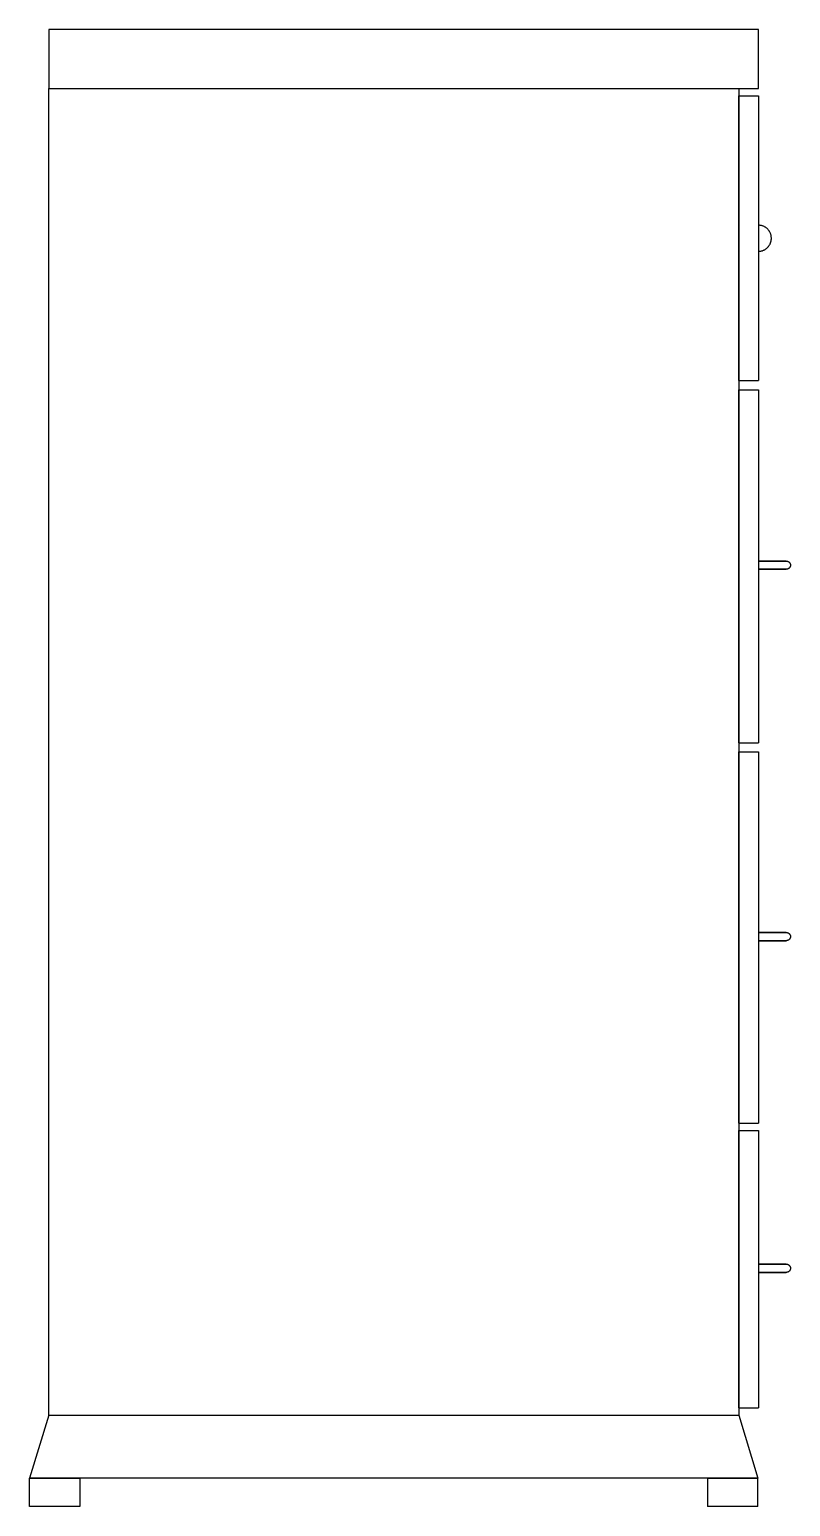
# Model space of a CAD drawing. Header units: millimetres. Extents: x -384 to 388, y -23 to 1476.
import ezdxf

# ---------------------------------------------------------------- set-up
doc = ezdxf.new("R2010")
doc.units = ezdxf.units.MM
doc.layers.add('IKE140033-T1', color=255, linetype='Continuous')
doc.layers.add('IKE140033-T2', color=253, linetype='Continuous')

msp = doc.modelspace()

# ---------------------------------------------------------------- linework, layer by layer
at = {"layer": 'IKE140033-T1'}
for p, q in [((355.4, 1476.1), (-364.6, 1476.1)), ((-364.6, 1476.1), (-364.6, 1416.1)), ((355.4, 1416.1), (355.4, 1476.1)), ((-364.6, 1416.1), (355.4, 1416.1)), ((-364.6, 69.7), (-364.6, 1416.1)), ((335.4, 1416.1), (335.4, 69.7)), ((335.4, 1119.8), (335.4, 1408.6)), ((335.4, 1408.6), (355.4, 1408.6)), ((355.4, 1408.6), (355.4, 1119.8)), ((335.4, 1119.8), (355.4, 1119.8)), ((335.4, 752.2), (335.4, 1110.5)), ((335.4, 1110.5), (355.4, 1110.5)), ((355.4, 1110.5), (355.4, 752.2)), ((335.4, 752.2), (355.4, 752.2)), ((335.4, 365.9), (335.4, 742.9)), ((335.4, 742.9), (355.4, 742.9)), ((355.4, 742.9), (355.4, 365.9)), ((335.4, 365.9), (355.4, 365.9)), ((335.4, 77), (335.4, 358.5)), ((335.4, 358.5), (355.4, 358.5)), ((355.4, 358.5), (355.4, 77)), ((335.4, 77), (355.4, 77)), ((-364.6, 69.7), (-384, 5.6)), ((-364.6, 69.7), (335.4, 69.7)), ((-364.6, 69.7), (335.4, 69.7)), ((335.4, 69.7), (354.7, 5.6)), ((-384, 5.6), (-332.9, 5.6)), ((-384, -23.1), (-384, 5.6)), ((354.7, 5.6), (-384, 5.6)), ((-332.9, 5.6), (-332.9, -23.1)), ((303.6, 5.6), (354.7, 5.6)), ((303.6, 5.6), (303.6, -23.1)), ((354.7, -23.1), (354.7, 5.6)), ((-332.9, -23.1), (-384, -23.1)), ((354.7, -23.1), (303.6, -23.1))]:
    msp.add_line(p, q, dxfattribs=at)
at = {"layer": 'IKE140033-T2'}
for points in [[(368.6, 1264.2), (368.6, 1264.7), (368.5, 1265.3), (368.5, 1265.8), (368.4, 1266.3), (368.3, 1266.8), (368.2, 1267.3), (368.1, 1267.9), (367.9, 1268.4), (367.7, 1268.9), (367.5, 1269.3), (367.3, 1269.8), (367.1, 1270.3), (366.8, 1270.8), (366.6, 1271.2), (366.3, 1271.7), (366, 1272.1), (365.6, 1272.5), (365.3, 1272.9), (364.9, 1273.3), (364.6, 1273.7), (364.2, 1274), (363.8, 1274.4), (363.4, 1274.7), (362.9, 1275), (362.5, 1275.3), (362.1, 1275.6), (361.6, 1275.9), (361.1, 1276.1), (360.6, 1276.3), (360.1, 1276.5), (359.7, 1276.7), (359.1, 1276.9), (358.6, 1277), (358.1, 1277.1), (357.6, 1277.2), (357.1, 1277.3), (356.6, 1277.4), (356, 1277.4), (355.5, 1277.4), (355.4, 1277.4)], [(355.4, 1251), (355.7, 1251), (356.3, 1251), (356.8, 1251), (357.3, 1251.1), (357.8, 1251.2), (358.4, 1251.3), (358.9, 1251.4), (359.4, 1251.6), (359.9, 1251.8), (360.4, 1252), (360.9, 1252.2), (361.3, 1252.4), (361.8, 1252.6), (362.3, 1252.9), (362.7, 1253.2), (363.1, 1253.5), (363.6, 1253.8), (364, 1254.2), (364.4, 1254.5), (364.7, 1254.9), (365.1, 1255.3), (365.5, 1255.7), (365.8, 1256.1), (366.1, 1256.5), (366.4, 1256.9), (366.7, 1257.4), (367, 1257.8), (367.2, 1258.3), (367.4, 1258.8), (367.6, 1259.3), (367.8, 1259.8), (368, 1260.3), (368.1, 1260.8), (368.3, 1261.3), (368.4, 1261.8), (368.5, 1262.3), (368.5, 1262.9), (368.6, 1263.4), (368.6, 1263.9), (368.6, 1264.2)], [(355.4, 936.5), (357.5, 936.5), (359.6, 936.5), (361.6, 936.5), (363.6, 936.5), (365.5, 936.5), (367.3, 936.5), (369, 936.5), (370.7, 936.5), (372.2, 936.5), (373.7, 936.5), (375.1, 936.5), (376.4, 936.5), (377.5, 936.5), (378.6, 936.5), (379.6, 936.5), (380.5, 936.5), (381.3, 936.5), (381.9, 936.5), (382.5, 936.5), (383, 936.5), (383.3, 936.5), (383.6, 936.5), (383.7, 936.5), (383.7, 936.5)], [(383.7, 936.5), (383.7, 936.5), (383.5, 936.5), (383.2, 936.5), (382.9, 936.5), (382.4, 936.5), (381.8, 936.5), (381.1, 936.5), (380.3, 936.5), (379.4, 936.5), (378.4, 936.5), (377.3, 936.5), (376.1, 936.5), (374.8, 936.5), (373.4, 936.5), (371.9, 936.5), (370.3, 936.5), (368.7, 936.5), (366.9, 936.5), (365.1, 936.5), (363.2, 936.5), (361.2, 936.5), (359.1, 936.5), (357, 936.5), (355.4, 936.5)], [(383.7, 936.5), (383.9, 936.5), (384.1, 936.5), (384.2, 936.5), (384.4, 936.5), (384.6, 936.4), (384.7, 936.4), (384.9, 936.4), (385, 936.3), (385.2, 936.3), (385.4, 936.2), (385.5, 936.1), (385.7, 936.1), (385.8, 936), (385.9, 935.9), (386.1, 935.8), (386.2, 935.7), (386.4, 935.6), (386.5, 935.5), (386.6, 935.4), (386.7, 935.3), (386.8, 935.1), (386.9, 935), (387.1, 934.9), (387.1, 934.8), (387.2, 934.6), (387.3, 934.5), (387.4, 934.3), (387.5, 934.2), (387.6, 934), (387.6, 933.9), (387.7, 933.7), (387.7, 933.6), (387.8, 933.4), (387.8, 933.2), (387.8, 933.1), (387.9, 932.9), (387.9, 932.7), (387.9, 932.6), (387.9, 932.4), (387.9, 932.4)], [(387.9, 932.4), (387.9, 932.2), (387.9, 932), (387.9, 931.9), (387.8, 931.7), (387.8, 931.5), (387.8, 931.4), (387.7, 931.2), (387.7, 931.1), (387.6, 930.9), (387.6, 930.7), (387.5, 930.6), (387.4, 930.4), (387.4, 930.3), (387.3, 930.2), (387.2, 930), (387.1, 929.9), (387, 929.7), (386.9, 929.6), (386.8, 929.5), (386.6, 929.4), (386.5, 929.3), (386.4, 929.2), (386.3, 929.1), (386.1, 929), (386, 928.9), (385.8, 928.8), (385.7, 928.7), (385.6, 928.6), (385.4, 928.5), (385.2, 928.5), (385.1, 928.4), (384.9, 928.4), (384.8, 928.3), (384.6, 928.3), (384.4, 928.3), (384.3, 928.2), (384.1, 928.2), (383.9, 928.2), (383.8, 928.2), (383.7, 928.2)], [(355.4, 928.2), (357.5, 928.2), (359.6, 928.2), (361.6, 928.2), (363.6, 928.2), (365.5, 928.2), (367.3, 928.2), (369, 928.2), (370.7, 928.2), (372.2, 928.2), (373.7, 928.2), (375.1, 928.2), (376.4, 928.2), (377.5, 928.2), (378.6, 928.2), (379.6, 928.2), (380.5, 928.2), (381.3, 928.2), (381.9, 928.2), (382.5, 928.2), (383, 928.2), (383.3, 928.2), (383.6, 928.2), (383.7, 928.2), (383.7, 928.2)], [(383.7, 928.2), (383.7, 928.2), (383.5, 928.2), (383.2, 928.2), (382.9, 928.2), (382.4, 928.2), (381.8, 928.2), (381.1, 928.2), (380.3, 928.2), (379.4, 928.2), (378.4, 928.2), (377.3, 928.2), (376.1, 928.2), (374.8, 928.2), (373.4, 928.2), (371.9, 928.2), (370.3, 928.2), (368.7, 928.2), (366.9, 928.2), (365.1, 928.2), (363.2, 928.2), (361.2, 928.2), (359.1, 928.2), (357, 928.2), (355.4, 928.2)], [(355.4, 559.5), (357.5, 559.5), (359.6, 559.5), (361.6, 559.5), (363.6, 559.5), (365.5, 559.5), (367.3, 559.5), (369, 559.5), (370.7, 559.5), (372.2, 559.5), (373.7, 559.5), (375.1, 559.5), (376.4, 559.5), (377.5, 559.5), (378.6, 559.5), (379.6, 559.5), (380.5, 559.5), (381.3, 559.5), (381.9, 559.5), (382.5, 559.5), (383, 559.5), (383.3, 559.5), (383.6, 559.5), (383.7, 559.5), (383.7, 559.5)], [(383.7, 559.5), (383.7, 559.5), (383.5, 559.5), (383.2, 559.5), (382.9, 559.5), (382.4, 559.5), (381.8, 559.5), (381.1, 559.5), (380.3, 559.5), (379.4, 559.5), (378.4, 559.5), (377.3, 559.5), (376.1, 559.5), (374.8, 559.5), (373.4, 559.5), (371.9, 559.5), (370.3, 559.5), (368.7, 559.5), (366.9, 559.5), (365.1, 559.5), (363.2, 559.5), (361.2, 559.5), (359.1, 559.5), (357, 559.5), (355.4, 559.5)], [(383.7, 559.5), (383.9, 559.5), (384.1, 559.5), (384.2, 559.5), (384.4, 559.5), (384.6, 559.5), (384.7, 559.4), (384.9, 559.4), (385, 559.3), (385.2, 559.3), (385.4, 559.2), (385.5, 559.1), (385.7, 559.1), (385.8, 559), (385.9, 558.9), (386.1, 558.8), (386.2, 558.7), (386.4, 558.6), (386.5, 558.5), (386.6, 558.4), (386.7, 558.3), (386.8, 558.2), (386.9, 558), (387.1, 557.9), (387.1, 557.8), (387.2, 557.6), (387.3, 557.5), (387.4, 557.3), (387.5, 557.2), (387.6, 557), (387.6, 556.9), (387.7, 556.7), (387.7, 556.6), (387.8, 556.4), (387.8, 556.2), (387.8, 556.1), (387.9, 555.9), (387.9, 555.8), (387.9, 555.6), (387.9, 555.4), (387.9, 555.4)], [(387.9, 555.4), (387.9, 555.2), (387.9, 555), (387.9, 554.9), (387.8, 554.7), (387.8, 554.5), (387.8, 554.4), (387.7, 554.2), (387.7, 554.1), (387.6, 553.9), (387.6, 553.8), (387.5, 553.6), (387.4, 553.5), (387.4, 553.3), (387.3, 553.2), (387.2, 553), (387.1, 552.9), (387, 552.8), (386.9, 552.6), (386.8, 552.5), (386.6, 552.4), (386.5, 552.3), (386.4, 552.2), (386.3, 552.1), (386.1, 552), (386, 551.9), (385.8, 551.8), (385.7, 551.7), (385.6, 551.6), (385.4, 551.6), (385.2, 551.5), (385.1, 551.4), (384.9, 551.4), (384.8, 551.3), (384.6, 551.3), (384.4, 551.3), (384.3, 551.2), (384.1, 551.2), (383.9, 551.2), (383.8, 551.2), (383.7, 551.2)], [(355.4, 551.2), (357.5, 551.2), (359.6, 551.2), (361.6, 551.2), (363.6, 551.2), (365.5, 551.2), (367.3, 551.2), (369, 551.2), (370.7, 551.2), (372.2, 551.2), (373.7, 551.2), (375.1, 551.2), (376.4, 551.2), (377.5, 551.2), (378.6, 551.2), (379.6, 551.2), (380.5, 551.2), (381.3, 551.2), (381.9, 551.2), (382.5, 551.2), (383, 551.2), (383.3, 551.2), (383.6, 551.2), (383.7, 551.2), (383.7, 551.2)], [(383.7, 551.2), (383.7, 551.2), (383.5, 551.2), (383.2, 551.2), (382.9, 551.2), (382.4, 551.2), (381.8, 551.2), (381.1, 551.2), (380.3, 551.2), (379.4, 551.2), (378.4, 551.2), (377.3, 551.2), (376.1, 551.2), (374.8, 551.2), (373.4, 551.2), (371.9, 551.2), (370.3, 551.2), (368.7, 551.2), (366.9, 551.2), (365.1, 551.2), (363.2, 551.2), (361.2, 551.2), (359.1, 551.2), (357, 551.2), (355.4, 551.2)], [(355.4, 222.9), (357.5, 222.9), (359.6, 222.9), (361.6, 222.9), (363.6, 222.9), (365.5, 222.9), (367.3, 222.9), (369, 222.9), (370.7, 222.9), (372.2, 222.9), (373.7, 222.9), (375.1, 222.9), (376.4, 222.9), (377.5, 222.9), (378.6, 222.9), (379.6, 222.9), (380.5, 222.9), (381.3, 222.9), (381.9, 222.9), (382.5, 222.9), (383, 222.9), (383.3, 222.9), (383.6, 222.9), (383.7, 222.9), (383.7, 222.9)], [(383.7, 222.9), (383.7, 222.9), (383.5, 222.9), (383.2, 222.9), (382.9, 222.9), (382.4, 222.9), (381.8, 222.9), (381.1, 222.9), (380.3, 222.9), (379.4, 222.9), (378.4, 222.9), (377.3, 222.9), (376.1, 222.9), (374.8, 222.9), (373.4, 222.9), (371.9, 222.9), (370.3, 222.9), (368.7, 222.9), (366.9, 222.9), (365.1, 222.9), (363.2, 222.9), (361.2, 222.9), (359.1, 222.9), (357, 222.9), (355.4, 222.9)], [(355.4, 214.5), (357.5, 214.5), (359.6, 214.5), (361.6, 214.5), (363.6, 214.5), (365.5, 214.5), (367.3, 214.5), (369, 214.5), (370.7, 214.5), (372.2, 214.5), (373.7, 214.5), (375.1, 214.5), (376.4, 214.5), (377.5, 214.5), (378.6, 214.5), (379.6, 214.5), (380.5, 214.5), (381.3, 214.5), (381.9, 214.5), (382.5, 214.5), (383, 214.5), (383.3, 214.5), (383.6, 214.5), (383.7, 214.5), (383.7, 214.5)], [(383.7, 214.5), (383.7, 214.5), (383.5, 214.5), (383.2, 214.5), (382.9, 214.5), (382.4, 214.5), (381.8, 214.5), (381.1, 214.5), (380.3, 214.5), (379.4, 214.5), (378.4, 214.5), (377.3, 214.5), (376.1, 214.5), (374.8, 214.5), (373.4, 214.5), (371.9, 214.5), (370.3, 214.5), (368.7, 214.5), (366.9, 214.5), (365.1, 214.5), (363.2, 214.5), (361.2, 214.5), (359.1, 214.5), (357, 214.5), (355.4, 214.5)], [(383.7, 222.9), (383.9, 222.9), (384.1, 222.9), (384.2, 222.8), (384.4, 222.8), (384.6, 222.8), (384.7, 222.7), (384.9, 222.7), (385, 222.7), (385.2, 222.6), (385.4, 222.5), (385.5, 222.5), (385.7, 222.4), (385.8, 222.3), (385.9, 222.2), (386.1, 222.1), (386.2, 222), (386.4, 221.9), (386.5, 221.8), (386.6, 221.7), (386.7, 221.6), (386.8, 221.5), (386.9, 221.4), (387.1, 221.2), (387.1, 221.1), (387.2, 220.9), (387.3, 220.8), (387.4, 220.7), (387.5, 220.5), (387.6, 220.4), (387.6, 220.2), (387.7, 220.1), (387.7, 219.9), (387.8, 219.7), (387.8, 219.6), (387.8, 219.4), (387.9, 219.2), (387.9, 219.1), (387.9, 218.9), (387.9, 218.7), (387.9, 218.7)], [(387.9, 218.7), (387.9, 218.5), (387.9, 218.4), (387.9, 218.2), (387.8, 218), (387.8, 217.9), (387.8, 217.7), (387.7, 217.5), (387.7, 217.4), (387.6, 217.2), (387.6, 217.1), (387.5, 216.9), (387.4, 216.8), (387.4, 216.6), (387.3, 216.5), (387.2, 216.3), (387.1, 216.2), (387, 216.1), (386.9, 216), (386.8, 215.8), (386.6, 215.7), (386.5, 215.6), (386.4, 215.5), (386.3, 215.4), (386.1, 215.3), (386, 215.2), (385.8, 215.1), (385.7, 215), (385.6, 215), (385.4, 214.9), (385.2, 214.8), (385.1, 214.8), (384.9, 214.7), (384.8, 214.7), (384.6, 214.6), (384.4, 214.6), (384.3, 214.6), (384.1, 214.6), (383.9, 214.5), (383.8, 214.5), (383.7, 214.5)]]:
    msp.add_lwpolyline(points, dxfattribs=at)

doc.saveas('drawing.dxf')
